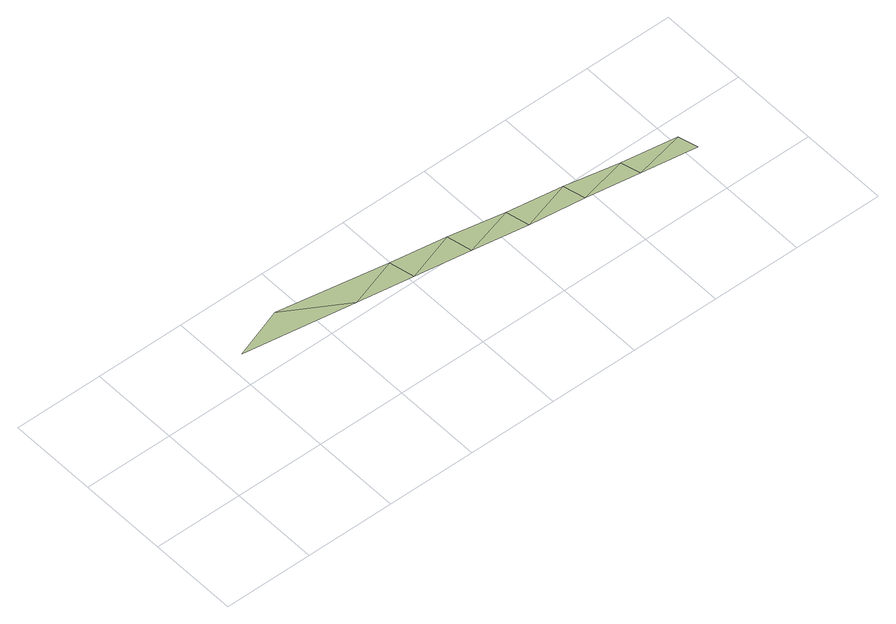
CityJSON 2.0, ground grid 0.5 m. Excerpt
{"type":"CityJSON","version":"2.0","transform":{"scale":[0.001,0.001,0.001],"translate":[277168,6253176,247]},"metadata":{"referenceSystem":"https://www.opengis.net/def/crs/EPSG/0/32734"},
"CityObjects":{
"terrain1":{"type":"TINRelief","geometry":[{"type":"CompositeSurface","lod":"1","boundaries":[[[0,1,2]],[[3,0,2]],[[3,2,4]],[[4,5,3]],[[5,4,6]],[[6,7,5]],[[7,6,8]],[[9,7,8]],[[8,10,9]],[[10,11,9]],[[11,10,12]],[[12,13,11]],[[13,12,14]]]}]}
},
"vertices":[
[887,776,460],[597,676,460],[1217,576,460],[1497,666,460],[1527,526,460],[1807,616,460],[1837,476,460],[2117,556,460],[2147,426,460],[2427,506,460],[2457,386,460],[2727,446,460],[2757,336,460],[3037,396,460],[3067,286,460]
]}
